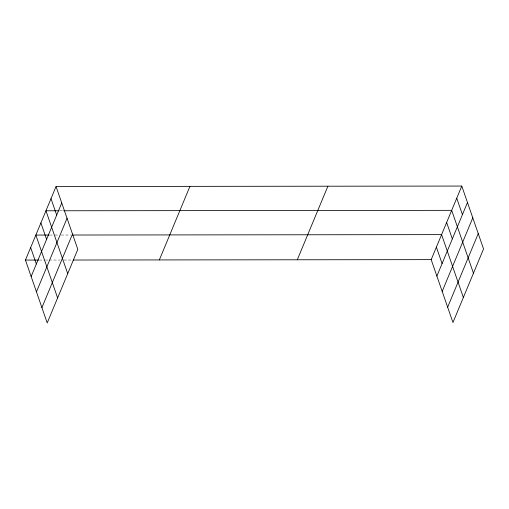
<?xml version="1.0" encoding="UTF-8"?>
<svg xmlns="http://www.w3.org/2000/svg" width="509" height="509" viewBox="0 0 509 509"><rect width="100%" height="100%" fill="white"/><g stroke="black" fill="none" stroke-linecap="round" stroke-linejoin="round"><path stroke-width="0.38" stroke-dasharray="2.54 1.91" d="M59.801 210.771L62.881 210.771M49.704 235.05L54.323 235.043M55.093 235.043L58.166 235.037M61.245 235.037L70.484 235.024M39.301 260.061L44.69 260.054M45.46 260.054L47.763 260.054M49.303 260.048L60.075 260.035M63.924 260.035L72.393 260.023"/><path stroke-width="0.76" d="M56.047 186.51L77.813 249.365L47.216 322.935L25.45 260.074L56.047 186.51L461.784 186.065L483.55 248.926L452.953 322.49L431.187 259.635L461.784 186.065M31.144 276.521L61.742 202.951M36.451 291.835L67.048 218.272M41.91 307.614L72.507 234.051M159.342 259.934L189.94 186.364M297.294 259.781L327.891 186.211M436.881 276.082L467.478 202.512M442.187 291.396L472.785 217.827M447.646 307.175L478.244 233.606M59.031 210.771L45.95 210.783L67.716 273.645M63.65 210.764L451.687 210.344L473.453 273.199M48.934 235.05L35.853 235.063L57.619 297.918M72.787 235.024L441.589 234.624L463.355 297.479M25.45 260.074L38.531 260.061M73.156 260.023L431.187 259.635M456.738 198.205L462.433 214.652M446.641 222.484L452.336 238.931M436.391 247.132L442.086 263.573M51.002 198.65L56.696 215.091M40.905 222.923L46.599 239.37M30.655 247.571L36.349 264.012"/></g></svg>
